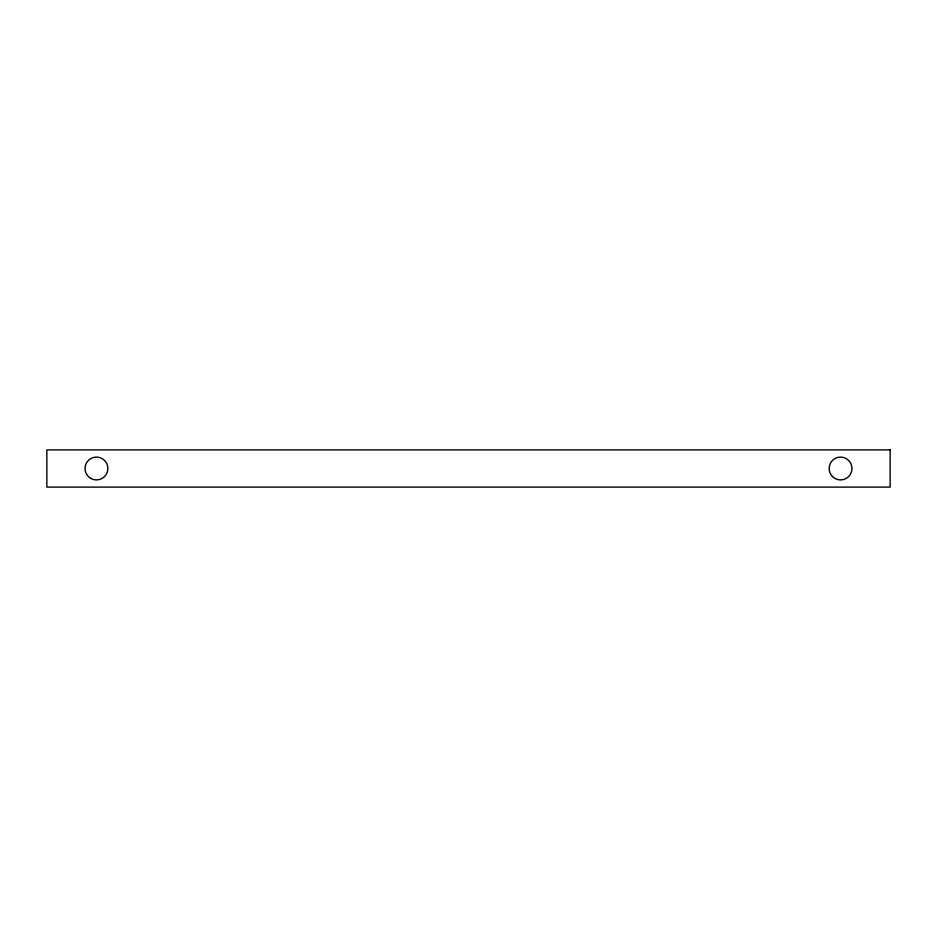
<?xml version="1.0" encoding="UTF-8"?>
<svg xmlns="http://www.w3.org/2000/svg" width="937" height="937" viewBox="0 0 937 937"><rect width="100%" height="100%" fill="white"/><g stroke="black" fill="none" stroke-linecap="round" stroke-linejoin="round"><path stroke-width="1.41" d="M890.15 449.901L46.85 449.901L46.85 487.099L890.15 487.099L890.15 449.901M832.478 476.57A11.408 11.408 0 0 0 851.569 471.452A11.408 11.408 0 0 0 837.596 457.479A11.408 11.408 0 0 0 832.478 476.57M90.748 478.385A11.408 11.408 0 0 0 107.86 468.5A11.408 11.408 0 0 0 90.748 458.615A11.408 11.408 0 0 0 90.748 478.385"/></g></svg>
